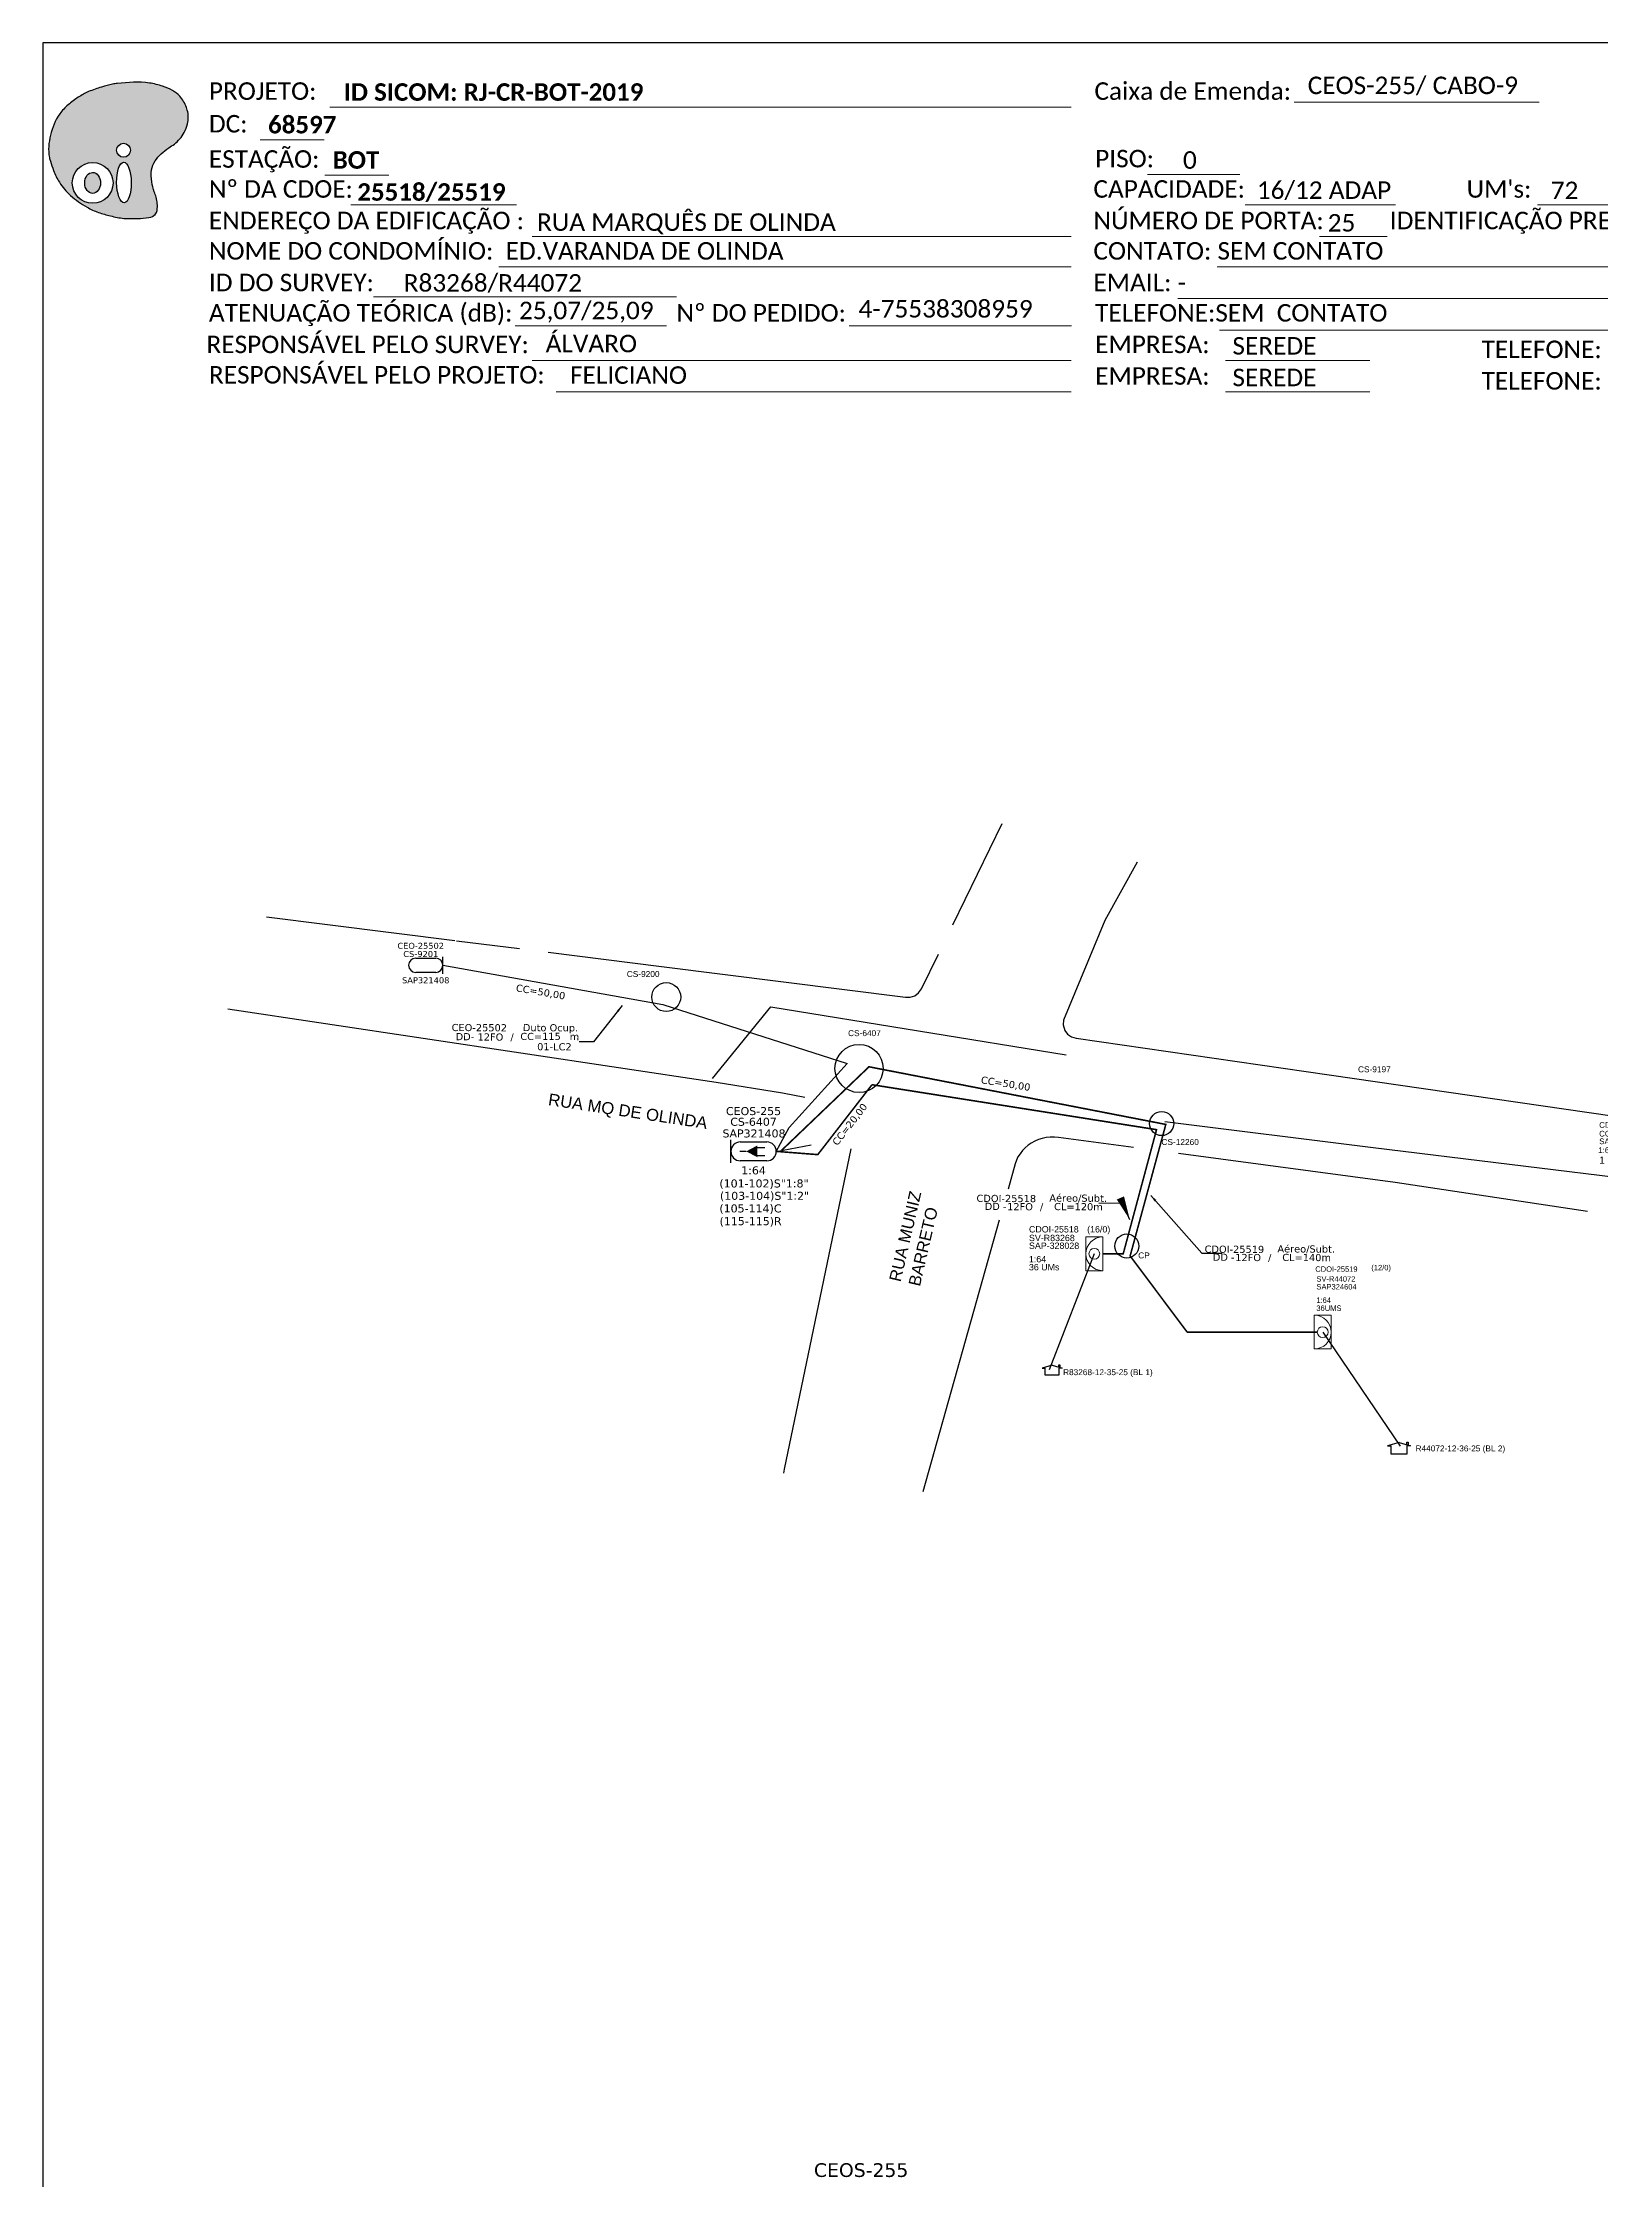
# Model space of a CAD drawing. Header units: metres. Extents: x 1 to 842, y 0 to 594.
# Drawn here: x 0.8 to 197.2, y 324.7 to 594.2 of the extents above; entities that cross this region are included whole.
import ezdxf
from ezdxf.enums import TextEntityAlignment as Align

# ---------------------------------------------------------------- set-up
doc = ezdxf.new("R2010")
doc.units = ezdxf.units.M
doc.layers.add("20.0-LEGENDA DOS CDO'S", color=1, linetype='Continuous', lineweight=0)
doc.layers.add('20.1-CDO_INTERIOR', color=1, linetype='Continuous', lineweight=0)
for name, color, linetype in [('20.4-CEOS', 1, 'Continuous'), ('20.5-CEO', 1, 'Continuous'), ('CAP a instalar', 1, 'Continuous'), ('celulas gpon', 7, 'Continuous'), ('label_cabos', 7, 'Continuous'), ('Legenda', 1, 'Continuous'), ('locais', 5, 'Continuous'), ('locais legendas', 7, 'Continuous'), ('Quadra', 98, 'Continuous'), ('Segmento Logradouro Texto', 7, 'Continuous'), ('surveys', 7, 'Continuous'), ('surveys legendas', 7, 'Continuous')]:
    doc.layers.add(name, color=color, linetype=linetype)
doc.layers.add('EXTRA', color=50, linetype='Continuous', plot=False)
doc.styles.add('ARIAL', font='arial.ttf')
doc.styles.add('DIGICADE', font='arial.ttf')
doc.styles.add('siredit', font='verdana.ttf')
doc.styles.get("Standard").update_dxf_attribs({"font": 'arial.ttf'})
doc.styles.add('WMF-Calibri0', font='CALIBRI.TTF')
doc.styles.add('WMF-Calibri1', font='CALIBRIB.TTF')
doc.dimstyles.new('CC', dxfattribs={"dimtxt": 1, "dimasz": 2, "dimexe": 0.18, "dimexo": 0.0625, "dimgap": 0.09, "dimtad": 0, "dimdec": 0, "dimrnd": 1, "dimzin": 0, "dimdsep": 46, "dimtxsty": 'siredit', "dimblk": 'NONE', "dimcen": 0, "dimse1": 1, "dimse2": 1, "dimsd1": 1, "dimsd2": 1, "dimclrt": 7, "dimadec": 0, "dimazin": 0, "dimtfac": 1, "dimtdec": 0, "dimtofl": 0, "dimtmove": 0, "dimatfit": 3, "dimfxl": 0, "dimtolj": 1, "dimtzin": 0, "dimarcsym": 0})
doc.dimstyles.get("Standard").update_dxf_attribs({"dimtxt": 0.18, "dimasz": 0.18, "dimexe": 0.18, "dimexo": 0.0625, "dimgap": 0.09, "dimtad": 0, "dimtih": 1, "dimtoh": 1, "dimdec": 4, "dimzin": 0, "dimdsep": 46, "dimtxsty": 'Standard', "dimcen": 0.09, "dimadec": 0, "dimazin": 0, "dimtfac": 1, "dimtdec": 4, "dimtofl": 0, "dimtmove": 0, "dimatfit": 3, "dimfxl": 0, "dimtolj": 1, "dimtzin": 0, "dimarcsym": 0})

# ---------------------------------------------------------------- blocks, each defined once
blk = doc.blocks.new('OI')
h = blk.add_hatch(color=40)
edge = h.paths.add_edge_path()
edge.add_spline(control_points=[(4.35, -0.67), (3.92, -0.99), (3.26, -1.5), (2.81, -2.59), (2.9, -3.5), (3.06, -4.27), (3.31, -4.85), (3.37, -5.39), (3.4, -5.88), (3.2, -6.4), (2.54, -6.61), (1.65, -6.63), (0.55, -6.67), (-0.56, -6.42), (-1.61, -6.14), (-2.77, -5.61), (-3.92, -4.77), (-4.89, -3.7), (-5.34, -2.65), (-5.6, -1.94), (-5.85, -0.96), (-5.71, 0.47), (-5.1, 2.02), (-4.14, 3.02), (-3.3, 3.61), (-2.37, 4.16), (-1.36, 4.44), (-0.56, 4.7), (0.79, 4.85), (2.24, 4.97), (3.79, 4.57), (4.67, 4.21), (5.44, 3.65), (5.76, 2.99), (6.03, 2.21), (6.01, 1.46), (5.72, 0.64), (5.31, 0.08), (4.88, -0.38), (4.51, -0.55), (4.35, -0.67)], knot_values=[0, 0, 0, 0, 1.60434, 2.417191, 3.427595, 4.282808, 4.776746, 5.304182, 5.888771, 6.258406, 6.858137, 7.79129, 8.986195, 10.124242, 11.187857, 12.242908, 13.953784, 15.414161, 16.515391, 17.349188, 17.675853, 19.552021, 21.515531, 22.568638, 23.63245, 24.621084, 25.782718, 26.745347, 27.142653, 29.870543, 31.004649, 31.921532, 32.709589, 33.801391, 34.042471, 35.192333, 35.971461, 36.628871, 37.254359, 37.836911, 37.836911, 37.836911, 37.836911], degree=3, periodic=0)
h.paths.add_polyline_path([(1.13, -0.87, -1), (-0.04, -0.87, -1)], flags=16)
edge = h.paths.add_edge_path(flags=16)
edge.add_ellipse((0.56, -3.59), major_axis=(-0.02, 1.71), ratio=0.361305, start_angle=0, end_angle=360)
h.paths.add_polyline_path([(-0.36, -3.62, -1), (-3.8, -3.62, -1)], flags=16)
edge = h.paths.add_edge_path(flags=0)
edge.add_ellipse((-2.08, -3.62), major_axis=(0, 0.885), ratio=0.758294, start_angle=0, end_angle=360)
at = {"color": 40}
for centre, radius in [((0.54, -0.87), 0.587), ((-2.08, -3.62), 1.72)]:
    blk.add_circle(centre, radius, dxfattribs=at)
blk.add_ellipse((-2.08, -3.62), major_axis=(0, 0.885), ratio=0.758294, start_param=-3.141592653589792, end_param=3.141592653589792, dxfattribs=at)
blk.add_ellipse((0.56, -3.59), major_axis=(-0.02, 1.71), ratio=0.361305, dxfattribs=at)
at = {"color": 40, "start_tangent": (-0.800898, -0.598801), "end_tangent": (-0.800898, -0.598801)}
blk.add_spline([(4.35, -0.67), (3.2, -1.78), (2.9, -2.54), (2.92, -3.55), (3.12, -4.38), (3.28, -4.85), (3.37, -5.37), (3.35, -5.95), (3.2, -6.29), (2.66, -6.55), (1.73, -6.63), (0.54, -6.62), (-0.58, -6.41), (-1.6, -6.11), (-2.56, -5.67), (-3.95, -4.67), (-4.89, -3.56), (-5.37, -2.56), (-5.64, -1.78), (-5.72, -1.46), (-5.63, 0.42), (-4.84, 2.22), (-4.13, 2.99), (-3.27, 3.62), (-2.4, 4.09), (-1.3, 4.47), (-0.37, 4.72), (0.02, 4.77), (2.75, 4.8), (3.85, 4.53), (4.69, 4.16), (5.31, 3.68), (5.85, 2.73), (5.93, 2.5), (5.94, 1.35), (5.67, 0.62), (5.29, 0.08), (4.84, -0.36), (4.35, -0.67)], degree=3, dxfattribs=at)
blk = doc.blocks.new('SURVEY_SURVEY')
for p, q in [((0, 0.0000127), (-0.0000126, 0.000009)), ((-0.0000126, 0.000009), (-0.0000086, 0.000009)), ((-0.0000086, 0), (-0.0000086, 0.000009)), ((0.0000086, 0), (-0.0000086, 0)), ((0, 0.0000127), (0.0000126, 0.000009)), ((0.0000084, 0.0000132), (0.0000098, 0.0000132)), ((0.0000084, 0.0000103), (0.0000084, 0.0000132)), ((0.0000126, 0.000009), (0.0000086, 0.000009)), ((0.0000086, 0.000009), (0.0000086, 0)), ((0.0000098, 0.0000132), (0.0000098, 0.0000099))]:
    blk.add_line(p, q)
blk = doc.blocks.new('MANHOLE_MS')
at = {"linetype": 'Continuous'}
blk.add_circle((-0.00000001, 0), 0.00001012, dxfattribs=at)
blk = doc.blocks.new('CDOI_CT_ESQ')
at = {"layer": '20.1-CDO_INTERIOR', "color": 0, "lineweight": 18}
blk.add_lwpolyline([(-2.12, -2.13), (-2.12, 2.12), (0, 2.12), (0.01, -2.13)], close=True, dxfattribs=at)
blk.add_circle((-1.06, 0), 0.68, dxfattribs=at)
blk.add_arc((0.01, 0), 2.13, 90.0276, 270.0276, dxfattribs=at)
at = {"layer": "20.0-LEGENDA DOS CDO'S", "color": 0, "style": 'ARIAL'}
for tag, p in [('CDO_N', (-9.3, 2.69)), ('SAP', (-9.3, 0.61)), ('SURVEY', (-9.3, 1.6)), ('1:XX', (-9.31, -1.08)), ('UMS', (-9.31, -2.09))]:
    blk.add_attdef(tag, p, '', height=0.68, rotation=359.9724, dxfattribs=at)
blk.add_attdef('FIBRAS_UTILIZADAS', text='', height=0.68, rotation=359.9724, dxfattribs=at).set_placement((-1.59, 2.69), align=Align.CENTER)
blk = doc.blocks.new('*U21')
at = {"layer": '20.4-CEOS', "color": 7, "style": 'siredit'}
for tag, p in [('FIBRAS_SPLITTER', (0, 0)), ('FIBRAS_TOP_C', (0, -4.13)), ('RESERVA_FINAIS', (0, -5.46))]:
    blk.add_attdef(tag, p, '', height=1.01, dxfattribs=at)
for tag, p, flags in [('ID_ATIVIDADE', (0, -6.77), 3), ('FATOR', (0, -8.09), 1), ('QTDE', (0, -9.4), 1), ('FID', (0, -10.71), 1)]:
    blk.add_attdef(tag, p, '', height=1.01, dxfattribs=dict(at, flags=flags))
blk = doc.blocks.new('*U22')
at = {"layer": '20.4-CEOS', "color": 7, "style": 'siredit'}
blk.add_attdef('FIBRAS_SPLITTER', (0, 0), '', height=1.01, dxfattribs=at)
for tag, p, flags in [('ID_ATIVIDADE', (0, -1.48), 3), ('FATOR', (0, -2.79), 1), ('QTDE', (0, -4.11), 1), ('FID', (0, -5.42), 1)]:
    blk.add_attdef(tag, p, '', height=1.01, dxfattribs=dict(at, flags=flags))
blk = doc.blocks.new('Inst CDOE-8 CAIXA DIST OPT CDOE 48F_8D C_SPL OPTAP')
at = {"layer": "20.0-LEGENDA DOS CDO'S", "color": 0, "style": 'ARIAL'}
for tag, p, height in [('FID', (0.12, 5.25), 0.8), ('FIBRAS_UTILIZADAS', (2.38, 5.26), 0.8), ('SAP', (0.12, 2.96), 0.8), ('CORDOALHA', (0.12, 4.02), 0.8), ('1:XX', (-0.01, 1.7), 0.8), ('UMS', (0.14, 0.22), 1)]:
    blk.add_attdef(tag, p, '', height=height, rotation=0.118, dxfattribs=at)
at = {"layer": "20.0-LEGENDA DOS CDO'S", "color": 0}
for tag, p, style, flags in [('ID_ATIVIDADE', (0.12, 6.47), 'ARIAL', 3), ('FATOR', (7.92, 6.47), 'ARIAL', 1), ('QTDE', (0.23, -0.97), 'DIGICADE', 3)]:
    blk.add_attdef(tag, p, '', height=0.8, rotation=0.118, dxfattribs=dict(at, style=style, flags=flags))
blk = doc.blocks.new('LEGENDA DOS CABOS')
at = {"layer": 'EXTRA', "style": 'siredit'}
for tag, p in [('ID', (4.6, 0.97)), ('XX', (9.03, 0.97))]:
    blk.add_attdef(tag, text='', height=0.48, rotation=359.69, dxfattribs=at).set_placement(p, align=Align.MIDDLE_CENTER)
at = {"layer": 'Legenda', "color": 7, "style": 'siredit'}
for tag, p in [('TIPO_CABO', (1.31, 0)), ('CABO', (4.69, -0.05)), ('/', (6.81, -0.05)), ('METROS', (10.03, -0.05))]:
    blk.add_attdef(tag, text='', height=0.8, rotation=359.69, dxfattribs=at).set_placement(p, align=Align.MIDDLE_CENTER)
blk = doc.blocks.new('_None')
blk = doc.blocks.new('Inst CB DT OCUP CFOA-SM-DD-S-12')
at = {"layer": 'label_cabos', "color": 0, "style": 'siredit'}
for tag, flags, p in [('ID_ATIVIDADE', 3, (1.31, 2.67)), ('FATOR', 1, (11.56, 2.55))]:
    blk.add_attdef(tag, text='', height=1, rotation=359.69, dxfattribs=dict(at, flags=flags)).set_placement(p, align=Align.MIDDLE_CENTER)
for tag, p in [('TIPO_CABO', (1.11, 0)), ('DESTINO_CABO', (3.13, 1.26)), ('CABO', (4.69, -0.05)), ('/', (7.71, -0.05)), ('LANCE', (10.41, 0.02)), ('TIPO_CABO', (13.11, 1.24)), ('UND', (16.46, 0)), ('FID', (13.65, -1.41))]:
    blk.add_attdef(tag, text='', height=1, rotation=359.69, dxfattribs=at).set_placement(p, align=Align.MIDDLE_CENTER)
blk.add_attdef('QTDE', (11.93, -0.45), '', height=1, rotation=359.69, dxfattribs=at)

msp = doc.modelspace()

# ---------------------------------------------------------------- linework, layer by layer
at = {"color": 7}
msp.add_lwpolyline([(0.79, 0.21), (841.79, 0.21), (841.79, 594.21), (0.79, 594.21)], close=True, dxfattribs=at)
at = {"lineweight": 0}
for points in [[(37.01, 586.09), (130.52, 586.09)], [(158.63, 586.7), (189.56, 586.7)], [(28.23, 581.97), (36.29, 581.97)], [(36.38, 577.52), (44.44, 577.52)], [(140.12, 577.57), (151.79, 577.57)], [(152.48, 573.74), (171.42, 573.74)], [(62.51, 569.76), (130.52, 569.76)], [(58.31, 565.93), (130.52, 565.93)], [(148.93, 565.93), (224.29, 565.93)], [(42.51, 562.16), (80.72, 562.16)], [(143.96, 561.95), (224.29, 561.95)], [(149.24, 557.96), (224.29, 557.96)]]:
    msp.add_lwpolyline(points, dxfattribs=at)
at = {"color": 7, "lineweight": 0}
for points in [[(39.66, 573.74), (60.54, 573.74)], [(189.33, 573.74), (198.77, 573.74)], [(161.82, 569.76), (170.36, 569.76)], [(60.4, 558.51), (79.49, 558.51)], [(102.53, 558.51), (130.55, 558.51)], [(62.51, 554.13), (130.52, 554.13)], [(149.98, 554.13), (168.2, 554.13)], [(65.57, 550.15), (130.52, 550.15)], [(149.98, 550.15), (168.2, 550.15)]]:
    msp.add_lwpolyline(points, dxfattribs=at)
at = {"color": 4}
for points in [[(133.43, 441.43), (127.74, 426.79)], [(162.24, 431.55), (172.01, 417.15)]]:
    msp.add_lwpolyline(points, dxfattribs=at)
at = {"layer": '20.1-CDO_INTERIOR', "color": 1, "lineweight": 18}
msp.add_lwpolyline([(163.3, 433.68), (163.31, 429.43), (161.18, 429.42), (161.18, 433.67)], close=True, dxfattribs=at)
msp.add_circle((162.24, 431.55), 0.68, dxfattribs=at)
msp.add_arc((161.18, 431.55), 2.13, 270.0276, 90.0276, dxfattribs=at)
at = {"layer": '20.4-CEOS', "color": 5}
for p, q in [((88.78, 455.54), (92.13, 455.54)), ((92.13, 453.16), (88.78, 453.16))]:
    msp.add_line(p, q, dxfattribs=at)
for points in [[(87.59, 452.91), (87.59, 455.79)], [(89.53, 454.35), (88.73, 454.35)], [(90.85, 454.82), (91.86, 454.82)], [(90.85, 453.83), (91.86, 453.83)]]:
    msp.add_lwpolyline(points, dxfattribs=at)
msp.add_lwpolyline([(89.53, 454.35, 0, 1.47, 0), (90.91, 454.35, 1.47, 1.47, 0)], format="xyseb", dxfattribs=at)
for centre, start, end in [((88.78, 454.35), 90, 270), ((92.13, 454.35), 270, 90)]:
    msp.add_arc(centre, 1.19, start, end, dxfattribs=at)
at = {"layer": '20.5-CEO', "color": 7}
for p, q in [((47.84, 478.73), (50.36, 478.73)), ((50.36, 476.93), (47.84, 476.93))]:
    msp.add_line(p, q, dxfattribs=at)
msp.add_lwpolyline([(51.26, 476.75), (51.26, 478.91)], dxfattribs=at)
for centre, start, end in [((47.84, 477.83), 90, 270), ((50.36, 477.83), 270, 90)]:
    msp.add_arc(centre, 0.897, start, end, dxfattribs=at)
at = {"layer": 'CAP a instalar', "color": 7, "ltscale": 50}
for p, q in [((51.26, 477.83), (79, 472.86)), ((79, 472.86), (102.27, 465.43)), ((85.27, 463.56), (92.64, 472.59)), ((92.64, 472.59), (129.9, 466.51)), ((94.93, 457.37), (102.27, 465.43)), ((93.32, 454.35), (94.93, 457.37)), ((142.33, 458.1), (168.59, 454.85)), ((93.32, 454.35), (97.7, 455.16)), ((168.59, 454.85), (214.04, 449.27))]:
    msp.add_line(p, q, dxfattribs=at)
at = {"layer": 'CAP a instalar', "color": 1, "ltscale": 50, "const_width": 0.2}
for points in [[(93.98, 454.47), (105.01, 465.02), (142.45, 457.75), (137.95, 441.16), (145.14, 431.55)], [(93.32, 454.35), (98.55, 453.94), (105.39, 462.76)], [(145.14, 431.55), (161.56, 431.55)]]:
    msp.add_lwpolyline(points, dxfattribs=at)
at = {"layer": 'CAP a instalar', "color": 10, "ltscale": 50, "const_width": 0.2}
msp.add_lwpolyline([(134.49, 441.43), (137.08, 441.44), (141.28, 457.09), (105.39, 462.76)], dxfattribs=at)
at = {"layer": 'Quadra', "color": 7}
for points in [[(115.58, 482.94), (121.82, 495.72)], [(138.82, 490.82), (134.77, 483.48), (129.56, 470.89), (129.49, 470.33), (129.7, 469.6), (130.06, 469.14), (130.55, 468.8), (131.13, 468.63), (163.06, 464)], [(29.02, 483.95), (52.79, 480.96)], [(52.99, 480.93), (60.92, 479.93)], [(64.53, 479.48), (78.85, 477.67)], [(78.85, 477.67), (109.6, 473.79), (110.21, 473.81), (110.79, 473.99), (111.27, 474.33), (111.64, 474.84), (113.78, 479.23)], [(96.92, 461.14), (94.1, 461.68), (85.72, 463.02), (24.15, 472.31)], [(163.06, 464), (207.75, 457.52)], [(138.36, 454.84), (128.9, 456.1), (128.39, 456.14), (127.87, 456.14), (127.37, 456.09), (126.87, 455.98), (126.38, 455.83), (125.92, 455.64), (125.48, 455.4), (125.07, 455.12), (124.69, 454.8), (124.36, 454.45), (124.06, 454.06), (123.8, 453.65), (123.6, 453.22), (123.44, 452.77), (122.55, 449.59)], [(94.25, 413.75), (94.36, 414.26), (102.77, 454.68)], [(171.38, 450.41), (144.06, 454.08)], [(195.65, 446.76), (171.38, 450.41)], [(121.45, 445.67), (111.8, 411.39)]]:
    msp.add_lwpolyline(points, dxfattribs=at)

# ---------------------------------------------------------------- block references
at = {"color": 7, "xscale": 1.494060215586407, "yscale": 1.494060215586409, "zscale": 1.494060215586409, "rotation": 0.153289602394906}
msp.add_blockref('OI', (10.18, 581.94), dxfattribs=at)
at = {"color": 0, "lineweight": 0}
ref = msp.add_blockref('Inst CB DT OCUP CFOA-SM-DD-S-12', (53.05, 468.83), dxfattribs=dict(at, xscale=0.9000000000000006, yscale=0.8999999999999999, zscale=0.9000000000000001))
ref.add_attrib('DESTINO_CABO', 'CEO-25502', dxfattribs={"layer": 'label_cabos', "color": 0, "height": 0.9, "rotation": 359.69, "style": 'siredit'}).set_placement((55.86, 469.96), align=Align.MIDDLE_CENTER)
ref.add_attrib('TIPO_CABO', 'Duto Ocup.', dxfattribs={"layer": 'label_cabos', "color": 0, "height": 0.9, "rotation": 359.69, "style": 'siredit'}).set_placement((64.84, 469.95), align=Align.MIDDLE_CENTER)
ref.add_attrib('/', '/', dxfattribs={"layer": 'label_cabos', "color": 0, "height": 0.9, "rotation": 359.69, "style": 'siredit'}).set_placement((59.99, 468.78), align=Align.MIDDLE_CENTER)
ref.add_attrib('FID', '01-LC2', dxfattribs={"layer": 'label_cabos', "color": 0, "height": 0.9, "rotation": 359.69, "style": 'siredit'}).set_placement((65.33, 467.55), align=Align.MIDDLE_CENTER)
ref.add_attrib('LANCE', 'CC=', dxfattribs={"layer": 'label_cabos', "color": 0, "height": 0.9, "rotation": 359.69, "style": 'siredit'}).set_placement((62.41, 468.85), align=Align.MIDDLE_CENTER)
ref.add_attrib('UND', 'm', dxfattribs={"layer": 'label_cabos', "color": 0, "height": 0.9, "rotation": 359.69, "style": 'siredit'}).set_placement((67.86, 468.83), align=Align.MIDDLE_CENTER)
ref.add_attrib('CABO', '12FO', dxfattribs={"layer": 'label_cabos', "color": 0, "height": 0.9, "rotation": 359.69, "style": 'siredit'}).set_placement((57.26, 468.78), align=Align.MIDDLE_CENTER)
ref.add_attrib('TIPO_CABO', 'DD-', dxfattribs={"layer": 'label_cabos', "color": 0, "height": 0.9, "rotation": 359.69, "style": 'siredit'}).set_placement((54.05, 468.82), align=Align.MIDDLE_CENTER)
ref.add_attrib('QTDE', '115', (63.78, 468.42), dxfattribs={"layer": 'label_cabos', "color": 0, "height": 0.9, "rotation": 359.69, "style": 'siredit'})
at = {"layer": "20.0-LEGENDA DOS CDO'S", "color": 7, "lineweight": 0}
ref = msp.add_blockref('Inst CDOE-8 CAIXA DIST OPT CDOE 48F_8D C_SPL OPTAP', (197, 452.6), dxfattribs=dict(at, xscale=0.8999999999999999, yscale=0.8999999999999999, zscale=0.9000000000000001))
ref.add_attrib('FID', 'CDOE-25508', (197.11, 457.32), dxfattribs={"color": 0, "height": 0.72, "rotation": 0.118, "style": 'ARIAL'})
ref.add_attrib('CORDOALHA', 'CORD', (197.11, 456.22), dxfattribs={"color": 0, "height": 0.72, "rotation": 0.118, "style": 'ARIAL'})
ref.add_attrib('SAP', 'SAP 324607', (197.11, 455.26), dxfattribs={"color": 0, "height": 0.72, "rotation": 0.118, "style": 'ARIAL'})
ref.add_attrib('1:XX', '1:64', (196.99, 454.13), dxfattribs={"color": 0, "height": 0.72, "rotation": 0.118, "style": 'ARIAL'})
ref.add_attrib('UMS', '1 UMs', (197.13, 452.8), dxfattribs={"color": 0, "height": 0.9, "rotation": 0.118, "style": 'ARIAL'})
ref.add_attrib('FIBRAS_UTILIZADAS', '(8/0)', dxfattribs={"color": 0, "height": 0.72, "rotation": 0.118, "style": 'ARIAL'}).set_placement((209.13, 457.34), align=Align.CENTER)
at = {"layer": '20.1-CDO_INTERIOR', "color": 1}
ref = msp.add_blockref('CDOI_CT_ESQ', (134.49, 441.43), dxfattribs=at)
ref.add_attrib('CDO_N', 'CDOI-25518', (125.19, 444.12), dxfattribs={"layer": "20.0-LEGENDA DOS CDO'S", "color": 1, "height": 0.8, "rotation": 359.9724, "style": 'ARIAL'})
ref.add_attrib('FIBRAS_UTILIZADAS', '       (16/0)', dxfattribs={"layer": "20.0-LEGENDA DOS CDO'S", "color": 1, "height": 0.8, "rotation": 359.9724, "style": 'ARIAL'}).set_placement((132.9, 444.12), align=Align.CENTER)
ref.add_attrib('SURVEY', 'SV-R83268', (125.19, 443.03), dxfattribs={"layer": "20.0-LEGENDA DOS CDO'S", "color": 1, "height": 0.8, "rotation": 359.9724, "style": 'ARIAL'})
ref.add_attrib('SAP', 'SAP-328028', (125.19, 442.05), dxfattribs={"layer": "20.0-LEGENDA DOS CDO'S", "color": 1, "height": 0.8, "rotation": 359.9724, "style": 'ARIAL'})
ref.add_attrib('1:XX', '1:64', (125.18, 440.35), dxfattribs={"layer": "20.0-LEGENDA DOS CDO'S", "color": 1, "height": 0.8, "rotation": 359.9724, "style": 'ARIAL'})
ref.add_attrib('UMS', '36 UMs', (125.18, 439.34), dxfattribs={"layer": "20.0-LEGENDA DOS CDO'S", "color": 1, "height": 0.8, "rotation": 359.9724, "style": 'ARIAL'})
at = {"layer": '20.4-CEOS', "color": 5, "lineweight": 0}
ref = msp.add_blockref('*U21', (86.14, 449.8), dxfattribs=at)
ref.add_attrib('FIBRAS_SPLITTER', '(101-102)S"1:8"', (86.14, 449.8), dxfattribs={"color": 5, "height": 1.0097, "style": 'siredit'})
ref.add_attrib('FIBRAS_TOP_C', '(105-114)C', (86.14, 446.65), dxfattribs={"color": 5, "height": 1.01, "style": 'siredit'})
ref.add_attrib('RESERVA_FINAIS', '(115-115)R', (86.16, 445.04), dxfattribs={"color": 5, "height": 1.01, "style": 'siredit'})
ref = msp.add_blockref('*U22', (86.21, 448.24), dxfattribs=at)
ref.add_attrib('FIBRAS_SPLITTER', '(103-104)S"1:2"', (86.21, 448.24), dxfattribs={"color": 5, "height": 1.0097, "style": 'siredit'})
at = {"layer": 'label_cabos', "color": 0, "lineweight": 0}
ref = msp.add_blockref('LEGENDA DOS CABOS', (118.51, 446.94), dxfattribs=dict(at, xscale=0.9000000000000057, yscale=0.9000000000000006, zscale=0.9000000000000001))
ref.add_attrib('ID', 'CDOI-25518', dxfattribs={"color": 0, "height": 0.9, "rotation": 359.69, "style": 'siredit'}).set_placement((122.33, 448.41), align=Align.MIDDLE_CENTER)
ref.add_attrib('CABO', '12FO', dxfattribs={"color": 0, "height": 0.9, "rotation": 359.69, "style": 'siredit'}).set_placement((124.06, 447.37), align=Align.MIDDLE_CENTER)
ref.add_attrib('METROS', 'CL=120m', dxfattribs={"color": 0, "height": 0.9, "rotation": 359.69, "style": 'siredit'}).set_placement((131.43, 447.37), align=Align.MIDDLE_CENTER)
ref.add_attrib('XX', 'Aéreo/Subt.', dxfattribs={"color": 0, "height": 0.9, "rotation": 359.69, "style": 'siredit'}).set_placement((131.39, 448.45), align=Align.MIDDLE_CENTER)
ref.add_attrib('/', '/', dxfattribs={"color": 0, "height": 0.9, "rotation": 359.69, "style": 'siredit'}).set_placement((126.78, 447.37), align=Align.MIDDLE_CENTER)
ref.add_attrib('TIPO_CABO', 'DD -', dxfattribs={"color": 0, "height": 0.9, "rotation": 359.69, "style": 'siredit'}).set_placement((120.98, 447.41), align=Align.MIDDLE_CENTER)
ref = msp.add_blockref('LEGENDA DOS CABOS', (147.29, 440.53), dxfattribs=dict(at, xscale=0.9000000000000057, yscale=0.8999999999999986, zscale=0.9000000000000001))
ref.add_attrib('ID', 'CDOI-25519', dxfattribs={"color": 0, "height": 0.9, "rotation": 359.69, "style": 'siredit'}).set_placement((151.1, 442), align=Align.MIDDLE_CENTER)
ref.add_attrib('CABO', '12FO', dxfattribs={"color": 0, "height": 0.9, "rotation": 359.69, "style": 'siredit'}).set_placement((152.83, 440.96), align=Align.MIDDLE_CENTER)
ref.add_attrib('METROS', 'CL=140m', dxfattribs={"color": 0, "height": 0.9, "rotation": 359.69, "style": 'siredit'}).set_placement((160.21, 440.96), align=Align.MIDDLE_CENTER)
ref.add_attrib('XX', 'Aéreo/Subt.', dxfattribs={"color": 0, "height": 0.9, "rotation": 359.69, "style": 'siredit'}).set_placement((160.16, 442.04), align=Align.MIDDLE_CENTER)
ref.add_attrib('/', '/', dxfattribs={"color": 0, "height": 0.9, "rotation": 359.69, "style": 'siredit'}).set_placement((155.56, 440.96), align=Align.MIDDLE_CENTER)
ref.add_attrib('TIPO_CABO', 'DD -', dxfattribs={"color": 0, "height": 0.9, "rotation": 359.69, "style": 'siredit'}).set_placement((149.75, 441), align=Align.MIDDLE_CENTER)
at = {"layer": 'locais', "color": 30}
for p, xscale, yscale, zscale in [((79.44, 473.82), 180000, 180000, 180000), ((103.76, 464.81), 300000, 300000, 300000), ((141.93, 457.86), 150000, 150000, 150000), ((137.53, 442.41), 150000, 150000, 150000)]:
    msp.add_blockref('MANHOLE_MS', p, dxfattribs=dict(at, xscale=xscale, yscale=yscale, zscale=zscale))
at = {"layer": 'surveys', "color": 255}
for p, xscale, yscale, zscale in [((128.1, 426.12), 100000, 100000, 100000), ((171.87, 416.16), 115200, 115200, 115200)]:
    msp.add_blockref('SURVEY_SURVEY', p, dxfattribs=dict(at, xscale=xscale, yscale=yscale, zscale=zscale))

# ---------------------------------------------------------------- texts
at = {"lineweight": 0, "style": 'WMF-Calibri0'}
for s, height, p in [('PROJETO:', 2.206, (21.75, 587.01)), ('Caixa de Emenda:', 2.2064, (133.45, 587.01)), ('DC:', 2.206, (21.75, 582.89)), ('ESTAÇÃO:', 2.206, (21.75, 578.44)), ('PISO:', 2.206, (133.54, 578.49)), ('CAPACIDADE:', 2.2064, (133.32, 574.66)), ('ENDEREÇO DA EDIFICAÇÃO :', 2.2064, (21.75, 570.68)), ('NOME DO CONDOMÍNIO:  ED.VARANDA DE OLINDA', 2.2064, (21.75, 566.85)), ('CONTATO: SEM CONTATO', 2.2064, (133.32, 566.85)), ('ID DO SURVEY:', 2.2064, (21.75, 562.86)), ('R83268/R44072', 2.2064, (46.32, 562.81)), ('EMAIL: -', 2.206, (133.32, 562.86)), ('ATENUAÇÃO TEÓRICA (dB):', 2.2064, (21.75, 559.03)), ('25,07/25,09', 2.2064, (60.86, 559.33)), ('TELEFONE:SEM  CONTATO', 2.2064, (133.54, 559.03))]:
    msp.add_text(s, height=height, dxfattribs=at).set_placement(p)
for s, height, style, p in [(' ID SICOM: RJ-CR-BOT-2019', 2.2064, 'WMF-Calibri1', (37.99, 586.89)), ('CEOS-255/ CABO-9', 2.2064, 'WMF-Calibri0', (160.35, 587.73)), ('68597', 2.206, 'WMF-Calibri1', (29.21, 582.77)), ('BOT', 2.206, 'WMF-Calibri1', (37.36, 578.32)), ('0', 2.21, 'WMF-Calibri0', (144.61, 578.31)), ('16/12 ADAP', 2.206, 'WMF-Calibri0', (153.93, 574.51)), ('RUA MARQUÊS DE OLINDA', 2.2064, 'WMF-Calibri0', (63.14, 570.48))]:
    msp.add_text(s, height=height, dxfattribs=dict(style=style)).set_placement(p)
at = {"color": 7, "lineweight": 0, "style": 'WMF-Calibri0'}
for s, height, p in [('Nº DA CDOE:', 2.2064, (21.75, 574.66)), ("UM's:", 2.206, (180.39, 574.66)), ('NÚMERO DE PORTA:', 2.2064, (133.32, 570.68)), ('IDENTIFICAÇÃO PREDIAL:', 2.2064, (170.7, 570.68)), ('Nº DO PEDIDO:', 2.2064, (80.73, 559.03)), ('ÁLVARO', 2.206, (64.23, 555.16)), ('RESPONSÁVEL PELO SURVEY:', 2.2064, (21.45, 555.05)), ('EMPRESA:', 2.206, (133.54, 555.05)), ('TELEFONE:', 2.206, (182.28, 554.43)), ('RESPONSÁVEL PELO PROJETO:', 2.2064, (21.75, 551.22)), ('FELICIANO', 2.206, (67.3, 551.18)), ('EMPRESA:', 2.206, (133.54, 551.07)), ('TELEFONE:', 2.206, (182.28, 550.45))]:
    msp.add_text(s, height=height, dxfattribs=at).set_placement(p)
at = {"color": 7, "style": 'WMF-Calibri1'}
msp.add_text('25518/25519', height=2.2064, dxfattribs=at).set_placement((49.82, 574.28), align=Align.CENTER)
at = {"color": 7, "style": 'WMF-Calibri0'}
for s, height, p in [('72', 2.206, (191, 574.48)), ('25', 2.206, (162.87, 570.39)), ('4-75538308959', 2.2064, (103.69, 559.54)), ('SEREDE', 2.206, (150.85, 554.87)), ('SEREDE', 2.206, (150.85, 550.88))]:
    msp.add_text(s, height=height, dxfattribs=at).set_placement(p)
at = {"layer": "20.0-LEGENDA DOS CDO'S", "color": 1, "style": 'ARIAL'}
for tag, p, s in [('(12/0)', (168.37, 439.35), 'CDOIXXX'), ('SAP324604', (161.45, 436.93), 'SAP'), ('36UMS', (161.44, 434.23), 'UMs'), ('1:64', (161.44, 435.24), '1:64')]:
    msp.add_attdef(tag, p, s, height=0.68, rotation=359.9724, dxfattribs=at)
at = {"layer": '20.1-CDO_INTERIOR', "color": 1, "style": 'ARIAL'}
msp.add_attdef('CDOI-25519', text='(XX/YY)', height=0.68, rotation=359.9724, dxfattribs=at).set_placement((163.97, 439.16), align=Align.CENTER)
msp.add_attdef('SV-R44072', (161.45, 437.92), 'SV-XXXXXX', height=0.68, rotation=359.9724, dxfattribs=at)
at = {"layer": '20.4-CEOS', "color": 5, "style": 'siredit'}
for tag, text, height, p in [('CEOS-255', 'CEOS-XXX', 1.01, (90.45, 459.94)), ('CS-6407', 'CS-XXXX', 1.01, (90.45, 458.59)), ('SAP321408', 'SAP 321408', 1.01, (90.51, 457.12)), ('1:64', '1:64', 1.01, (90.45, 452.46)), ('CEOS-255', 'CEOSXXX', 1.729, (104.02, 326.7))]:
    msp.add_attdef(tag, text=text, height=height, dxfattribs=at).set_placement(p, align=Align.TOP_CENTER)
at = {"layer": '20.5-CEO', "color": 7, "style": 'siredit'}
for tag, text, height, p in [('CEO-25502', 'CEO-XXX', 0.757, (48.47, 480.66)), ('CS-9201', 'CS-XXX', 0.76, (48.48, 479.63)), ('SAP321408', '(xx-xx)R', 0.76, (49.1, 476.32))]:
    msp.add_attdef(tag, text=text, height=height, dxfattribs=at).set_placement(p, align=Align.TOP_CENTER)
at = {"layer": 'celulas gpon', "style": 'siredit'}
for s, rotation, p in [('CC=50,00', 350.2614, (60.42, 474.56)), ('CC=50,00', 351.0732, (119.08, 462.95)), ('CC=20,00', 52.2492, (101.01, 455))]:
    msp.add_text(s, height=0.9, rotation=rotation, dxfattribs=at).set_placement(p)
at = {"layer": 'locais legendas', "color": 5}
for s, p in [('CS-9200', (74.46, 476.35)), ('CS-6407', (102.37, 468.89)), ('CS-9197', (166.69, 464.33)), ('CS-12260', (141.9, 455.15)), ('CP', (138.97, 440.85))]:
    msp.add_text(s, height=0.75, dxfattribs=at).set_placement(p)
at = {"layer": 'Segmento Logradouro Texto', "linetype": 'Continuous', "char_height": 1.5, "attachment_point": 1, "style": 'DIGICADE'}
for s, insert, width, rotation in [('\\fArial|b0|i0|c0|p34;\\W1.0000000000;\\T1.0000000000;\\o\\lRUA MQ DE OLINDA', (64.7, 461.68), 26.1712, 351.421), ('\\fArial|b0|i0|c0|p34;\\W1.0000000000;\\T1.0000000000;\\o\\lRUA MQ DE OLINDA', (64.7, 461.68), 26.1712, 351.421), ('\\fArial|b0|i0|c0|p34;\\W1.0000000000;\\T1.0000000000;\\o\\lRUA MUNIZ BARRETO', (107.53, 438.14), 15.1801, 76.9374), ('\\fArial|b0|i0|c0|p34;\\W1.0000000000;\\T1.0000000000;\\o\\lRUA MUNIZ BARRETO', (107.53, 438.14), 15.1801, 76.9374)]:
    msp.add_mtext(s, dxfattribs=dict(at, insert=insert, width=width, rotation=rotation))
at = {"layer": 'surveys legendas', "color": 0}
for s, p in [('R83268-12-35-25 (BL 1)', (129.49, 426.12)), ('R44072-12-36-25 (BL 2)', (173.95, 416.5))]:
    msp.add_text(s, height=0.7469, dxfattribs=at).set_placement(p)

# ---------------------------------------------------------------- leaders
for points in [[(73.88, 472.74), (70.25, 468.15), (68.44, 468.15)], [(140.55, 448.8), (146.98, 441.51), (149.52, 441.51)]]:
    msp.add_leader(points, dimstyle='Standard', override={"dimasz": 0.9})
at = {"layer": 'label_cabos'}
msp.add_leader([(137.91, 445.72), (137.01, 447.81), (134.01, 447.79)], dimstyle='CC', override={"dimasz": 3, "dimgap": 0.09, "dimtad": 0}, dxfattribs=at)

doc.saveas('drawing.dxf')
